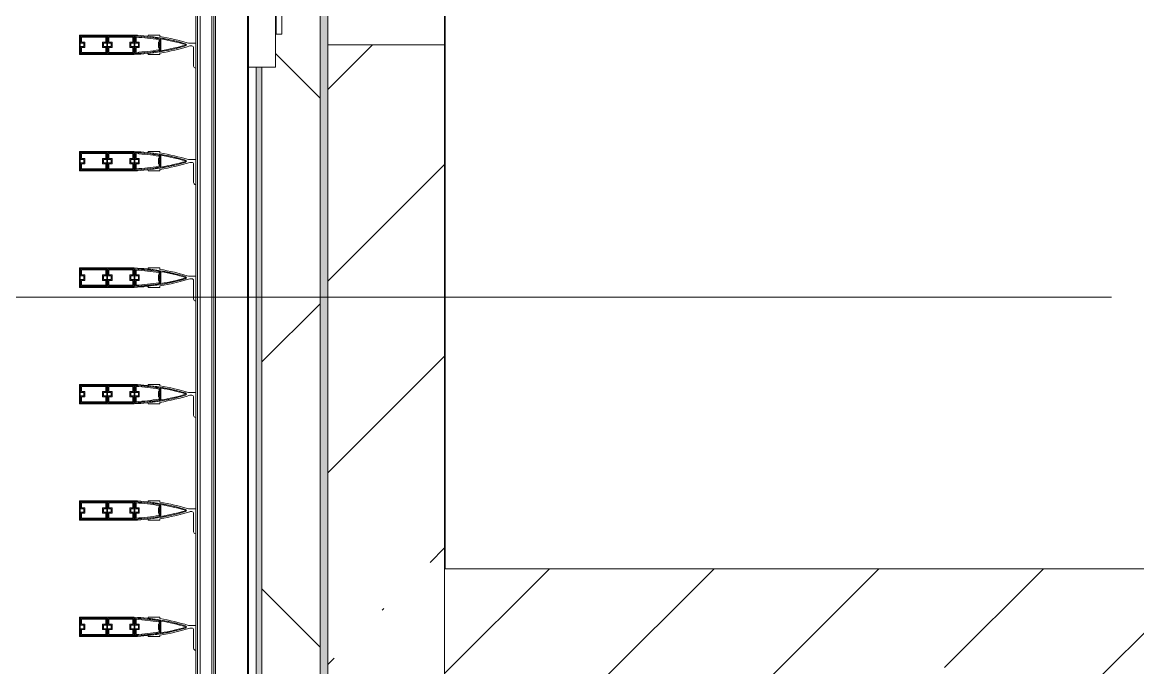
# Model space of a CAD drawing. Header units: millimetres. Extents: x 48966 to 155647, y -43515 to 26217.
# Drawn here: x 56244 to 59117, y 5162 to 6825 of the extents above; entities that cross this region are included whole.
import ezdxf

# ---------------------------------------------------------------- set-up
doc = ezdxf.new("R2010")
doc.units = ezdxf.units.MM
doc.linetypes.add('Осевые', pattern=[6350, 1270, -952.5, 3175, -952.5])
doc.linetypes.add('Сверху', pattern=[793.75, 476.25, -317.5])
for name, color, linetype, lineweight in [('Каркас_Импост', 7, 'Continuous', 9), ('Контуры', 7, 'Continuous', 9), ('Обобщенные модели', 7, 'Continuous', 9), ('Обобщенные модели-1', 7, 'Continuous', 18), ('Общие ребра', 7, 'Continuous', 9), ('Окна', 7, 'Continuous', 9), ('Окна-2', 7, 'Сверху', 9), ('Оси-2', 7, 'Осевые', 9), ('Перекрытия', 7, 'Continuous', 9), ('Стены', 7, 'Continuous', 9), ('Стены-1', 7, 'Continuous', 18), ('Штриховка разреза-1', 7, 'Continuous', 9)]:
    doc.layers.add(name, color=color, linetype=linetype, lineweight=lineweight)
doc.layers.add('Окна-1', color=7, linetype='Continuous', lineweight=9, true_color=0x804000)
pattern_1 = [(0, (0, 0), (812.8, 203.2), [67.056, -542.544, 67.056, -542.544, -3251.2]), (0, (0, 0), (812.8, 203.2), [-1219.2, 67.056, -1152.144, 67.056, -542.544, -1422.4]), (0, (0, 0), (812.8, 203.2), [-3048, 67.056, -339.344, 67.056, -948.944]), (120, (304.8, 101.6), (-582.37636, 602.30545), [67.056, -542.544, 67.056, -542.544, -3251.2]), (120, (304.8, 101.6), (-582.37636, 602.30545), [-1219.2, 67.056, -1152.144, 67.056, -542.544, -1422.4]), (120, (304.8, 101.6), (-582.37636, 602.30545), [-3048, 67.056, -339.344, 67.056, -948.944]), (240, (406.4, 508), (-230.42364, -805.50545), [67.056, -542.544, 67.056, -542.544, -3251.2]), (240, (406.4, 508), (-230.42364, -805.50545), [-1219.2, 67.056, -1152.144, 67.056, -542.544, -1422.4]), (240, (406.4, 508), (-230.42364, -805.50545), [-3048, 67.056, -339.344, 67.056, -948.944])]

# ---------------------------------------------------------------- blocks, each defined once
blk = doc.blocks.new('Обвязочная балка 1 - Обвязочная балка 1-1451838-План 5-го этажа на отм_ _12_600')
at = {"layer": 'Обобщенные модели'}
for p, q in [((56702.6, 20067.1), (56702.5, -21690.9)), ((56732.4, -21690.9), (56732.5, 20067.1))]:
    blk.add_line(p, q, dxfattribs=at)
at = {"layer": 'Обобщенные модели-1'}
for p, q in [((56691.7, 20067.1), (56691.6, -21690.9)), ((56695.6, -21690.9), (56695.7, 20067.1)), ((56737.7, 20067.1), (56737.6, -21690.9)), ((56741.6, -21690.9), (56741.7, 20067.1))]:
    blk.add_line(p, q, dxfattribs=at)
blk = doc.blocks.new('Профиль ламели239 - Профиль ламели-1518645-План 5-го этажа на отм_ _12_600')
at = {"layer": 'Обобщенные модели-1'}
for p, q in [((64006.9, 24507.1), (64006.9, 24366.2)), ((64056.9, 24507.1), (64006.9, 24507.1)), ((64009.1, 24436.5), (64009.1, 24504.9)), ((64009.1, 24504.9), (64054.7, 24504.9)), ((64027.4, 24504.4), (64009.6, 24504.4)), ((64009.6, 24504.4), (64009.6, 24437)), ((64012.1, 24439.5), (64012.1, 24501.9)), ((64012.1, 24501.9), (64024.9, 24501.9)), ((64024.9, 24501.9), (64024.9, 24493.5)), ((64027.4, 24496), (64027.4, 24504.4)), ((64054.2, 24504.4), (64036.3, 24504.4)), ((64036.3, 24504.4), (64036.3, 24496)), ((64038.8, 24493.5), (64038.8, 24501.9)), ((64038.8, 24501.9), (64051.7, 24501.9)), ((64051.7, 24501.9), (64051.7, 24439.5)), ((64054.2, 24437), (64054.2, 24504.4)), ((64054.7, 24504.9), (64054.7, 24436.5)), ((64056.9, 24366.2), (64056.9, 24507.1)), ((64024.9, 24493.5), (64038.8, 24493.5)), ((64036.3, 24496), (64027.4, 24496)), ((64038.8, 24447.9), (64024.9, 24447.9)), ((64024.9, 24447.9), (64024.9, 24439.5)), ((64027.4, 24437), (64027.4, 24445.4)), ((64027.4, 24445.4), (64036.3, 24445.4)), ((64036.3, 24445.4), (64036.3, 24437)), ((64038.8, 24439.5), (64038.8, 24447.9)), ((64054.7, 24436.5), (64009.1, 24436.5)), ((64009.1, 24434.6), (64054.7, 24434.6)), ((64009.1, 24366.2), (64009.1, 24434.6)), ((64009.6, 24437), (64027.4, 24437)), ((64027.4, 24434.1), (64009.6, 24434.1)), ((64009.6, 24434.1), (64009.6, 24366.7)), ((64024.9, 24439.5), (64012.1, 24439.5)), ((64012.1, 24369.2), (64012.1, 24431.6)), ((64012.1, 24431.6), (64024.9, 24431.6)), ((64024.9, 24431.6), (64024.9, 24423.2)), ((64024.9, 24423.2), (64038.8, 24423.2)), ((64027.4, 24425.7), (64027.4, 24434.1)), ((64036.3, 24425.7), (64027.4, 24425.7)), ((64036.3, 24437), (64054.2, 24437)), ((64054.2, 24434.1), (64036.3, 24434.1)), ((64036.3, 24434.1), (64036.3, 24425.7)), ((64051.7, 24439.5), (64038.8, 24439.5)), ((64038.8, 24423.2), (64038.8, 24431.6)), ((64038.8, 24431.6), (64051.7, 24431.6)), ((64051.7, 24431.6), (64051.7, 24369.2)), ((64054.2, 24366.7), (64054.2, 24434.1)), ((64054.7, 24434.6), (64054.7, 24366.2)), ((64054.7, 24366.2), (64009.1, 24366.2)), ((64009.1, 24364.3), (64054.6, 24364.3)), ((64009.6, 24366.7), (64027.4, 24366.7)), ((64027.4, 24363.8), (64009.6, 24363.8)), ((64024.9, 24369.2), (64012.1, 24369.2)), ((64012.2, 24361.3), (64024.9, 24361.3)), ((64038.8, 24377.6), (64024.9, 24377.6)), ((64024.9, 24377.6), (64024.9, 24369.2)), ((64024.9, 24361.3), (64024.9, 24352.9)), ((64027.4, 24366.7), (64027.4, 24375.1)), ((64027.4, 24375.1), (64036.3, 24375.1)), ((64027.4, 24355.4), (64027.4, 24363.8)), ((64036.3, 24375.1), (64036.3, 24366.7)), ((64036.3, 24366.7), (64054.2, 24366.7)), ((64054.2, 24363.8), (64036.3, 24363.8)), ((64036.3, 24363.8), (64036.3, 24355.4)), ((64038.8, 24369.2), (64038.8, 24377.6)), ((64051.7, 24369.2), (64038.8, 24369.2)), ((64038.8, 24352.9), (64038.8, 24361.3)), ((64038.8, 24361.3), (64051.5, 24361.3)), ((64009.8, 24330.1), (64006.9, 24330.1)), ((64006.9, 24330.1), (64006.9, 24299.7)), ((64024.9, 24352.9), (64038.8, 24352.9)), ((64036.3, 24355.4), (64027.4, 24355.4)), ((64056.8, 24330.1), (64053.9, 24330.1)), ((64056.8, 24299.7), (64056.8, 24330.1)), ((64006.9, 24299.7), (64010.5, 24299.7)), ((64047.4, 24299.2), (64016.3, 24299.2)), ((64016.8, 24299.7), (64027.4, 24299.7)), ((64024.9, 24302.2), (64018.9, 24302.2)), ((64038.8, 24303.5), (64024.9, 24303.5)), ((64024.9, 24303.5), (64024.9, 24302.2)), ((64027.4, 24299.7), (64027.4, 24301)), ((64027.4, 24301), (64036.3, 24301)), ((64036.3, 24301), (64036.3, 24299.7)), ((64036.3, 24299.7), (64046.9, 24299.7)), ((64038.8, 24302.2), (64038.8, 24303.5)), ((64044.8, 24302.2), (64038.8, 24302.2)), ((64053.2, 24299.7), (64056.8, 24299.7)), ((64016.6, 24297.3), (64047.1, 24297.3)), ((64023.9, 24213.1), (63976.9, 24213.1)), ((64028.9, 24223), (64028.9, 24218.1)), ((64035.9, 24207.1), (64035.9, 24226.3)), ((63971.9, 24208.1), (63971.9, 24207.1)), ((63971.9, 24207.1), (64035.9, 24207.1))]:
    blk.add_line(p, q, dxfattribs=at)
for centre, radius, start, end in [((64580.6, 24394.6), 574.5, 182.8338, 196.2258), ((64580.7, 24394.3), 572.3, 183.0109, 189.5715), ((64580.4, 24395.9), 571.8, 183.2193, 189.6867), ((64580.5, 24395.6), 569.3, 183.4571, 189.4457), ((63483.1, 24394.6), 574.5, 343.7742, 357.1662), ((63483.2, 24395.6), 569.3, 350.5543, 356.5429), ((63483.3, 24395.9), 571.8, 350.3133, 356.7807), ((63483, 24394.3), 572.3, 350.4285, 356.9891), ((64580.6, 24394.6), 574.5, 186.4465, 196.2576), ((63483.1, 24394.6), 574.5, 343.7424, 353.5535), ((64577.1, 24394.6), 574.5, 189.5084, 197.3712), ((63486.6, 24394.6), 574.5, 342.9661, 350.4916), ((64549, 24386.8), 539.8, 189.5428, 196.4344), ((63514.7, 24386.8), 539.8, 343.5656, 350.4572), ((63976.9, 24208.1), 5, 90, 180), ((64023.9, 24218.1), 5, 270, 0), ((64031.9, 24235.1), 3, 200, 340), ((64031.9, 24234.5), 2.84, 196.2576, 343.7424), ((64031.9, 24234.2), 0.645, 196.4344, 343.5656)]:
    blk.add_arc(centre, radius, start, end, dxfattribs=at)
blk = doc.blocks.new('Профиль ламели240 - Профиль ламели-1518909-План 5-го этажа на отм_ _12_600')
at = {"layer": 'Обобщенные модели-1'}
for p, q in [((64006.9, 24507.1), (64006.9, 24366.2)), ((64056.9, 24507.1), (64006.9, 24507.1)), ((64009.1, 24436.5), (64009.1, 24504.9)), ((64009.1, 24504.9), (64054.7, 24504.9)), ((64027.4, 24504.4), (64009.6, 24504.4)), ((64009.6, 24504.4), (64009.6, 24437)), ((64012.1, 24439.5), (64012.1, 24501.9)), ((64012.1, 24501.9), (64024.9, 24501.9)), ((64024.9, 24501.9), (64024.9, 24493.5)), ((64027.4, 24496), (64027.4, 24504.4)), ((64054.2, 24504.4), (64036.3, 24504.4)), ((64036.3, 24504.4), (64036.3, 24496)), ((64038.8, 24493.5), (64038.8, 24501.9)), ((64038.8, 24501.9), (64051.7, 24501.9)), ((64051.7, 24501.9), (64051.7, 24439.5)), ((64054.2, 24437), (64054.2, 24504.4)), ((64054.7, 24504.9), (64054.7, 24436.5)), ((64056.9, 24366.2), (64056.9, 24507.1)), ((64024.9, 24493.5), (64038.8, 24493.5)), ((64036.3, 24496), (64027.4, 24496)), ((64038.8, 24447.9), (64024.9, 24447.9)), ((64024.9, 24447.9), (64024.9, 24439.5)), ((64027.4, 24437), (64027.4, 24445.4)), ((64027.4, 24445.4), (64036.3, 24445.4)), ((64036.3, 24445.4), (64036.3, 24437)), ((64038.8, 24439.5), (64038.8, 24447.9)), ((64054.7, 24436.5), (64009.1, 24436.5)), ((64009.1, 24434.6), (64054.7, 24434.6)), ((64009.1, 24366.2), (64009.1, 24434.6)), ((64009.6, 24437), (64027.4, 24437)), ((64027.4, 24434.1), (64009.6, 24434.1)), ((64009.6, 24434.1), (64009.6, 24366.7)), ((64024.9, 24439.5), (64012.1, 24439.5)), ((64012.1, 24369.2), (64012.1, 24431.6)), ((64012.1, 24431.6), (64024.9, 24431.6)), ((64024.9, 24431.6), (64024.9, 24423.2)), ((64024.9, 24423.2), (64038.8, 24423.2)), ((64027.4, 24425.7), (64027.4, 24434.1)), ((64036.3, 24425.7), (64027.4, 24425.7)), ((64036.3, 24437), (64054.2, 24437)), ((64054.2, 24434.1), (64036.3, 24434.1)), ((64036.3, 24434.1), (64036.3, 24425.7)), ((64051.7, 24439.5), (64038.8, 24439.5)), ((64038.8, 24423.2), (64038.8, 24431.6)), ((64038.8, 24431.6), (64051.7, 24431.6)), ((64051.7, 24431.6), (64051.7, 24369.2)), ((64054.2, 24366.7), (64054.2, 24434.1)), ((64054.7, 24434.6), (64054.7, 24366.2)), ((64054.7, 24366.2), (64009.1, 24366.2)), ((64009.1, 24364.3), (64054.6, 24364.3)), ((64009.6, 24366.7), (64027.4, 24366.7)), ((64027.4, 24363.8), (64009.6, 24363.8)), ((64024.9, 24369.2), (64012.1, 24369.2)), ((64012.2, 24361.3), (64024.9, 24361.3)), ((64038.8, 24377.6), (64024.9, 24377.6)), ((64024.9, 24377.6), (64024.9, 24369.2)), ((64024.9, 24361.3), (64024.9, 24352.9)), ((64027.4, 24366.7), (64027.4, 24375.1)), ((64027.4, 24375.1), (64036.3, 24375.1)), ((64027.4, 24355.4), (64027.4, 24363.8)), ((64036.3, 24375.1), (64036.3, 24366.7)), ((64036.3, 24366.7), (64054.2, 24366.7)), ((64054.2, 24363.8), (64036.3, 24363.8)), ((64036.3, 24363.8), (64036.3, 24355.4)), ((64038.8, 24369.2), (64038.8, 24377.6)), ((64051.7, 24369.2), (64038.8, 24369.2)), ((64038.8, 24352.9), (64038.8, 24361.3)), ((64038.8, 24361.3), (64051.5, 24361.3)), ((64009.8, 24330.1), (64006.9, 24330.1)), ((64006.9, 24330.1), (64006.9, 24299.7)), ((64024.9, 24352.9), (64038.8, 24352.9)), ((64036.3, 24355.4), (64027.4, 24355.4)), ((64056.8, 24330.1), (64053.9, 24330.1)), ((64056.8, 24299.7), (64056.8, 24330.1)), ((64006.9, 24299.7), (64010.5, 24299.7)), ((64047.4, 24299.2), (64016.3, 24299.2)), ((64016.8, 24299.7), (64027.4, 24299.7)), ((64024.9, 24302.2), (64018.9, 24302.2)), ((64038.8, 24303.5), (64024.9, 24303.5)), ((64024.9, 24303.5), (64024.9, 24302.2)), ((64027.4, 24299.7), (64027.4, 24301)), ((64027.4, 24301), (64036.3, 24301)), ((64036.3, 24301), (64036.3, 24299.7)), ((64036.3, 24299.7), (64046.9, 24299.7)), ((64038.8, 24302.2), (64038.8, 24303.5)), ((64044.8, 24302.2), (64038.8, 24302.2)), ((64053.2, 24299.7), (64056.8, 24299.7)), ((64016.6, 24297.3), (64047.1, 24297.3)), ((64023.9, 24213.1), (63976.9, 24213.1)), ((64028.9, 24223), (64028.9, 24218.1)), ((64035.9, 24207.1), (64035.9, 24226.3)), ((63971.9, 24208.1), (63971.9, 24207.1)), ((63971.9, 24207.1), (64035.9, 24207.1))]:
    blk.add_line(p, q, dxfattribs=at)
for centre, radius, start, end in [((64580.6, 24394.6), 574.5, 182.8338, 196.2258), ((64580.7, 24394.3), 572.3, 183.0109, 189.5715), ((64580.4, 24395.9), 571.8, 183.2193, 189.6867), ((64580.5, 24395.6), 569.3, 183.4571, 189.4457), ((63483.1, 24394.6), 574.5, 343.7742, 357.1662), ((63483.2, 24395.6), 569.3, 350.5543, 356.5429), ((63483.3, 24395.9), 571.8, 350.3133, 356.7807), ((63483, 24394.3), 572.3, 350.4285, 356.9891), ((64580.6, 24394.6), 574.5, 186.4465, 196.2576), ((63483.1, 24394.6), 574.5, 343.7424, 353.5535), ((64577.1, 24394.6), 574.5, 189.5084, 197.3712), ((63486.6, 24394.6), 574.5, 342.9661, 350.4916), ((64549, 24386.8), 539.8, 189.5428, 196.4344), ((63514.7, 24386.8), 539.8, 343.5656, 350.4572), ((63976.9, 24208.1), 5, 90, 180), ((64023.9, 24218.1), 5, 270, 0), ((64031.9, 24235.1), 3, 200, 340), ((64031.9, 24234.5), 2.84, 196.2576, 343.7424), ((64031.9, 24234.2), 0.645, 196.4344, 343.5656)]:
    blk.add_arc(centre, radius, start, end, dxfattribs=at)
blk = doc.blocks.new('Профиль ламели241 - Профиль ламели-1519173-План 5-го этажа на отм_ _12_600')
at = {"layer": 'Обобщенные модели-1'}
for p, q in [((64006.9, 24507.1), (64006.9, 24366.2)), ((64056.9, 24507.1), (64006.9, 24507.1)), ((64009.1, 24436.5), (64009.1, 24504.9)), ((64009.1, 24504.9), (64054.7, 24504.9)), ((64027.4, 24504.4), (64009.6, 24504.4)), ((64009.6, 24504.4), (64009.6, 24437)), ((64012.1, 24439.5), (64012.1, 24501.9)), ((64012.1, 24501.9), (64024.9, 24501.9)), ((64024.9, 24501.9), (64024.9, 24493.5)), ((64027.4, 24496), (64027.4, 24504.4)), ((64054.2, 24504.4), (64036.3, 24504.4)), ((64036.3, 24504.4), (64036.3, 24496)), ((64038.8, 24493.5), (64038.8, 24501.9)), ((64038.8, 24501.9), (64051.7, 24501.9)), ((64051.7, 24501.9), (64051.7, 24439.5)), ((64054.2, 24437), (64054.2, 24504.4)), ((64054.7, 24504.9), (64054.7, 24436.5)), ((64056.9, 24366.2), (64056.9, 24507.1)), ((64024.9, 24493.5), (64038.8, 24493.5)), ((64036.3, 24496), (64027.4, 24496)), ((64038.8, 24447.9), (64024.9, 24447.9)), ((64024.9, 24447.9), (64024.9, 24439.5)), ((64027.4, 24437), (64027.4, 24445.4)), ((64027.4, 24445.4), (64036.3, 24445.4)), ((64036.3, 24445.4), (64036.3, 24437)), ((64038.8, 24439.5), (64038.8, 24447.9)), ((64054.7, 24436.5), (64009.1, 24436.5)), ((64009.1, 24434.6), (64054.7, 24434.6)), ((64009.1, 24366.2), (64009.1, 24434.6)), ((64009.6, 24437), (64027.4, 24437)), ((64027.4, 24434.1), (64009.6, 24434.1)), ((64009.6, 24434.1), (64009.6, 24366.7)), ((64024.9, 24439.5), (64012.1, 24439.5)), ((64012.1, 24369.2), (64012.1, 24431.6)), ((64012.1, 24431.6), (64024.9, 24431.6)), ((64024.9, 24431.6), (64024.9, 24423.2)), ((64024.9, 24423.2), (64038.8, 24423.2)), ((64027.4, 24425.7), (64027.4, 24434.1)), ((64036.3, 24425.7), (64027.4, 24425.7)), ((64036.3, 24437), (64054.2, 24437)), ((64054.2, 24434.1), (64036.3, 24434.1)), ((64036.3, 24434.1), (64036.3, 24425.7)), ((64051.7, 24439.5), (64038.8, 24439.5)), ((64038.8, 24423.2), (64038.8, 24431.6)), ((64038.8, 24431.6), (64051.7, 24431.6)), ((64051.7, 24431.6), (64051.7, 24369.2)), ((64054.2, 24366.7), (64054.2, 24434.1)), ((64054.7, 24434.6), (64054.7, 24366.2)), ((64054.7, 24366.2), (64009.1, 24366.2)), ((64009.1, 24364.3), (64054.6, 24364.3)), ((64009.6, 24366.7), (64027.4, 24366.7)), ((64027.4, 24363.8), (64009.6, 24363.8)), ((64024.9, 24369.2), (64012.1, 24369.2)), ((64012.2, 24361.3), (64024.9, 24361.3)), ((64038.8, 24377.6), (64024.9, 24377.6)), ((64024.9, 24377.6), (64024.9, 24369.2)), ((64024.9, 24361.3), (64024.9, 24352.9)), ((64027.4, 24366.7), (64027.4, 24375.1)), ((64027.4, 24375.1), (64036.3, 24375.1)), ((64027.4, 24355.4), (64027.4, 24363.8)), ((64036.3, 24375.1), (64036.3, 24366.7)), ((64036.3, 24366.7), (64054.2, 24366.7)), ((64054.2, 24363.8), (64036.3, 24363.8)), ((64036.3, 24363.8), (64036.3, 24355.4)), ((64038.8, 24369.2), (64038.8, 24377.6)), ((64051.7, 24369.2), (64038.8, 24369.2)), ((64038.8, 24352.9), (64038.8, 24361.3)), ((64038.8, 24361.3), (64051.5, 24361.3)), ((64009.8, 24330.1), (64006.9, 24330.1)), ((64006.9, 24330.1), (64006.9, 24299.7)), ((64024.9, 24352.9), (64038.8, 24352.9)), ((64036.3, 24355.4), (64027.4, 24355.4)), ((64056.8, 24330.1), (64053.9, 24330.1)), ((64056.8, 24299.7), (64056.8, 24330.1)), ((64006.9, 24299.7), (64010.5, 24299.7)), ((64047.4, 24299.2), (64016.3, 24299.2)), ((64016.8, 24299.7), (64027.4, 24299.7)), ((64024.9, 24302.2), (64018.9, 24302.2)), ((64038.8, 24303.5), (64024.9, 24303.5)), ((64024.9, 24303.5), (64024.9, 24302.2)), ((64027.4, 24299.7), (64027.4, 24301)), ((64027.4, 24301), (64036.3, 24301)), ((64036.3, 24301), (64036.3, 24299.7)), ((64036.3, 24299.7), (64046.9, 24299.7)), ((64038.8, 24302.2), (64038.8, 24303.5)), ((64044.8, 24302.2), (64038.8, 24302.2)), ((64053.2, 24299.7), (64056.8, 24299.7)), ((64016.6, 24297.3), (64047.1, 24297.3)), ((64023.9, 24213.1), (63976.9, 24213.1)), ((64028.9, 24223), (64028.9, 24218.1)), ((64035.9, 24207.1), (64035.9, 24226.3)), ((63971.9, 24208.1), (63971.9, 24207.1)), ((63971.9, 24207.1), (64035.9, 24207.1))]:
    blk.add_line(p, q, dxfattribs=at)
for centre, radius, start, end in [((64580.6, 24394.6), 574.5, 182.8338, 196.2258), ((64580.7, 24394.3), 572.3, 183.0109, 189.5715), ((64580.4, 24395.9), 571.8, 183.2193, 189.6867), ((64580.5, 24395.6), 569.3, 183.4571, 189.4457), ((63483.1, 24394.6), 574.5, 343.7742, 357.1662), ((63483.2, 24395.6), 569.3, 350.5543, 356.5429), ((63483.3, 24395.9), 571.8, 350.3133, 356.7807), ((63483, 24394.3), 572.3, 350.4285, 356.9891), ((64580.6, 24394.6), 574.5, 186.4465, 196.2576), ((63483.1, 24394.6), 574.5, 343.7424, 353.5535), ((64577.1, 24394.6), 574.5, 189.5084, 197.3712), ((63486.6, 24394.6), 574.5, 342.9661, 350.4916), ((64549, 24386.8), 539.8, 189.5428, 196.4344), ((63514.7, 24386.8), 539.8, 343.5656, 350.4572), ((63976.9, 24208.1), 5, 90, 180), ((64023.9, 24218.1), 5, 270, 0), ((64031.9, 24235.1), 3, 200, 340), ((64031.9, 24234.5), 2.84, 196.2576, 343.7424), ((64031.9, 24234.2), 0.645, 196.4344, 343.5656)]:
    blk.add_arc(centre, radius, start, end, dxfattribs=at)
blk = doc.blocks.new('Профиль ламели242 - Профиль ламели-1519437-План 5-го этажа на отм_ _12_600')
at = {"layer": 'Обобщенные модели-1'}
for p, q in [((64006.9, 24507.1), (64006.9, 24366.2)), ((64056.9, 24507.1), (64006.9, 24507.1)), ((64009.1, 24436.5), (64009.1, 24504.9)), ((64009.1, 24504.9), (64054.7, 24504.9)), ((64027.4, 24504.4), (64009.6, 24504.4)), ((64009.6, 24504.4), (64009.6, 24437)), ((64012.1, 24439.5), (64012.1, 24501.9)), ((64012.1, 24501.9), (64024.9, 24501.9)), ((64024.9, 24501.9), (64024.9, 24493.5)), ((64027.4, 24496), (64027.4, 24504.4)), ((64054.2, 24504.4), (64036.3, 24504.4)), ((64036.3, 24504.4), (64036.3, 24496)), ((64038.8, 24493.5), (64038.8, 24501.9)), ((64038.8, 24501.9), (64051.7, 24501.9)), ((64051.7, 24501.9), (64051.7, 24439.5)), ((64054.2, 24437), (64054.2, 24504.4)), ((64054.7, 24504.9), (64054.7, 24436.5)), ((64056.9, 24366.2), (64056.9, 24507.1)), ((64024.9, 24493.5), (64038.8, 24493.5)), ((64036.3, 24496), (64027.4, 24496)), ((64038.8, 24447.9), (64024.9, 24447.9)), ((64024.9, 24447.9), (64024.9, 24439.5)), ((64027.4, 24437), (64027.4, 24445.4)), ((64027.4, 24445.4), (64036.3, 24445.4)), ((64036.3, 24445.4), (64036.3, 24437)), ((64038.8, 24439.5), (64038.8, 24447.9)), ((64054.7, 24436.5), (64009.1, 24436.5)), ((64009.1, 24434.6), (64054.7, 24434.6)), ((64009.1, 24366.2), (64009.1, 24434.6)), ((64009.6, 24437), (64027.4, 24437)), ((64027.4, 24434.1), (64009.6, 24434.1)), ((64009.6, 24434.1), (64009.6, 24366.7)), ((64024.9, 24439.5), (64012.1, 24439.5)), ((64012.1, 24369.2), (64012.1, 24431.6)), ((64012.1, 24431.6), (64024.9, 24431.6)), ((64024.9, 24431.6), (64024.9, 24423.2)), ((64024.9, 24423.2), (64038.8, 24423.2)), ((64027.4, 24425.7), (64027.4, 24434.1)), ((64036.3, 24425.7), (64027.4, 24425.7)), ((64036.3, 24437), (64054.2, 24437)), ((64054.2, 24434.1), (64036.3, 24434.1)), ((64036.3, 24434.1), (64036.3, 24425.7)), ((64051.7, 24439.5), (64038.8, 24439.5)), ((64038.8, 24423.2), (64038.8, 24431.6)), ((64038.8, 24431.6), (64051.7, 24431.6)), ((64051.7, 24431.6), (64051.7, 24369.2)), ((64054.2, 24366.7), (64054.2, 24434.1)), ((64054.7, 24434.6), (64054.7, 24366.2)), ((64054.7, 24366.2), (64009.1, 24366.2)), ((64009.1, 24364.3), (64054.6, 24364.3)), ((64009.6, 24366.7), (64027.4, 24366.7)), ((64027.4, 24363.8), (64009.6, 24363.8)), ((64024.9, 24369.2), (64012.1, 24369.2)), ((64012.2, 24361.3), (64024.9, 24361.3)), ((64038.8, 24377.6), (64024.9, 24377.6)), ((64024.9, 24377.6), (64024.9, 24369.2)), ((64024.9, 24361.3), (64024.9, 24352.9)), ((64027.4, 24366.7), (64027.4, 24375.1)), ((64027.4, 24375.1), (64036.3, 24375.1)), ((64027.4, 24355.4), (64027.4, 24363.8)), ((64036.3, 24375.1), (64036.3, 24366.7)), ((64036.3, 24366.7), (64054.2, 24366.7)), ((64054.2, 24363.8), (64036.3, 24363.8)), ((64036.3, 24363.8), (64036.3, 24355.4)), ((64038.8, 24369.2), (64038.8, 24377.6)), ((64051.7, 24369.2), (64038.8, 24369.2)), ((64038.8, 24352.9), (64038.8, 24361.3)), ((64038.8, 24361.3), (64051.5, 24361.3)), ((64009.8, 24330.1), (64006.9, 24330.1)), ((64006.9, 24330.1), (64006.9, 24299.7)), ((64024.9, 24352.9), (64038.8, 24352.9)), ((64036.3, 24355.4), (64027.4, 24355.4)), ((64056.8, 24330.1), (64053.9, 24330.1)), ((64056.8, 24299.7), (64056.8, 24330.1)), ((64006.9, 24299.7), (64010.5, 24299.7)), ((64047.4, 24299.2), (64016.3, 24299.2)), ((64016.8, 24299.7), (64027.4, 24299.7)), ((64024.9, 24302.2), (64018.9, 24302.2)), ((64038.8, 24303.5), (64024.9, 24303.5)), ((64024.9, 24303.5), (64024.9, 24302.2)), ((64027.4, 24299.7), (64027.4, 24301)), ((64027.4, 24301), (64036.3, 24301)), ((64036.3, 24301), (64036.3, 24299.7)), ((64036.3, 24299.7), (64046.9, 24299.7)), ((64038.8, 24302.2), (64038.8, 24303.5)), ((64044.8, 24302.2), (64038.8, 24302.2)), ((64053.2, 24299.7), (64056.8, 24299.7)), ((64016.6, 24297.3), (64047.1, 24297.3)), ((64023.9, 24213.1), (63976.9, 24213.1)), ((64028.9, 24223), (64028.9, 24218.1)), ((64035.9, 24207.1), (64035.9, 24226.3)), ((63971.9, 24208.1), (63971.9, 24207.1)), ((63971.9, 24207.1), (64035.9, 24207.1))]:
    blk.add_line(p, q, dxfattribs=at)
for centre, radius, start, end in [((64580.6, 24394.6), 574.5, 182.8338, 196.2258), ((64580.7, 24394.3), 572.3, 183.0109, 189.5715), ((64580.4, 24395.9), 571.8, 183.2193, 189.6867), ((64580.5, 24395.6), 569.3, 183.4571, 189.4457), ((63483.1, 24394.6), 574.5, 343.7742, 357.1662), ((63483.2, 24395.6), 569.3, 350.5543, 356.5429), ((63483.3, 24395.9), 571.8, 350.3133, 356.7807), ((63483, 24394.3), 572.3, 350.4285, 356.9891), ((64580.6, 24394.6), 574.5, 186.4465, 196.2576), ((63483.1, 24394.6), 574.5, 343.7424, 353.5535), ((64577.1, 24394.6), 574.5, 189.5084, 197.3712), ((63486.6, 24394.6), 574.5, 342.9661, 350.4916), ((64549, 24386.8), 539.8, 189.5428, 196.4344), ((63514.7, 24386.8), 539.8, 343.5656, 350.4572), ((63976.9, 24208.1), 5, 90, 180), ((64023.9, 24218.1), 5, 270, 0), ((64031.9, 24235.1), 3, 200, 340), ((64031.9, 24234.5), 2.84, 196.2576, 343.7424), ((64031.9, 24234.2), 0.645, 196.4344, 343.5656)]:
    blk.add_arc(centre, radius, start, end, dxfattribs=at)
blk = doc.blocks.new('Профиль ламели243 - Профиль ламели-1519701-План 5-го этажа на отм_ _12_600')
at = {"layer": 'Обобщенные модели-1'}
for p, q in [((64006.9, 24507.1), (64006.9, 24366.2)), ((64056.9, 24507.1), (64006.9, 24507.1)), ((64009.1, 24436.5), (64009.1, 24504.9)), ((64009.1, 24504.9), (64054.7, 24504.9)), ((64027.4, 24504.4), (64009.6, 24504.4)), ((64009.6, 24504.4), (64009.6, 24437)), ((64012.1, 24439.5), (64012.1, 24501.9)), ((64012.1, 24501.9), (64024.9, 24501.9)), ((64024.9, 24501.9), (64024.9, 24493.5)), ((64027.4, 24496), (64027.4, 24504.4)), ((64054.2, 24504.4), (64036.3, 24504.4)), ((64036.3, 24504.4), (64036.3, 24496)), ((64038.8, 24493.5), (64038.8, 24501.9)), ((64038.8, 24501.9), (64051.7, 24501.9)), ((64051.7, 24501.9), (64051.7, 24439.5)), ((64054.2, 24437), (64054.2, 24504.4)), ((64054.7, 24504.9), (64054.7, 24436.5)), ((64056.9, 24366.2), (64056.9, 24507.1)), ((64024.9, 24493.5), (64038.8, 24493.5)), ((64036.3, 24496), (64027.4, 24496)), ((64038.8, 24447.9), (64024.9, 24447.9)), ((64024.9, 24447.9), (64024.9, 24439.5)), ((64027.4, 24437), (64027.4, 24445.4)), ((64027.4, 24445.4), (64036.3, 24445.4)), ((64036.3, 24445.4), (64036.3, 24437)), ((64038.8, 24439.5), (64038.8, 24447.9)), ((64054.7, 24436.5), (64009.1, 24436.5)), ((64009.1, 24434.6), (64054.7, 24434.6)), ((64009.1, 24366.2), (64009.1, 24434.6)), ((64009.6, 24437), (64027.4, 24437)), ((64027.4, 24434.1), (64009.6, 24434.1)), ((64009.6, 24434.1), (64009.6, 24366.7)), ((64024.9, 24439.5), (64012.1, 24439.5)), ((64012.1, 24369.2), (64012.1, 24431.6)), ((64012.1, 24431.6), (64024.9, 24431.6)), ((64024.9, 24431.6), (64024.9, 24423.2)), ((64024.9, 24423.2), (64038.8, 24423.2)), ((64027.4, 24425.7), (64027.4, 24434.1)), ((64036.3, 24425.7), (64027.4, 24425.7)), ((64036.3, 24437), (64054.2, 24437)), ((64054.2, 24434.1), (64036.3, 24434.1)), ((64036.3, 24434.1), (64036.3, 24425.7)), ((64051.7, 24439.5), (64038.8, 24439.5)), ((64038.8, 24423.2), (64038.8, 24431.6)), ((64038.8, 24431.6), (64051.7, 24431.6)), ((64051.7, 24431.6), (64051.7, 24369.2)), ((64054.2, 24366.7), (64054.2, 24434.1)), ((64054.7, 24434.6), (64054.7, 24366.2)), ((64054.7, 24366.2), (64009.1, 24366.2)), ((64009.1, 24364.3), (64054.6, 24364.3)), ((64009.6, 24366.7), (64027.4, 24366.7)), ((64027.4, 24363.8), (64009.6, 24363.8)), ((64024.9, 24369.2), (64012.1, 24369.2)), ((64012.2, 24361.3), (64024.9, 24361.3)), ((64038.8, 24377.6), (64024.9, 24377.6)), ((64024.9, 24377.6), (64024.9, 24369.2)), ((64024.9, 24361.3), (64024.9, 24352.9)), ((64027.4, 24366.7), (64027.4, 24375.1)), ((64027.4, 24375.1), (64036.3, 24375.1)), ((64027.4, 24355.4), (64027.4, 24363.8)), ((64036.3, 24375.1), (64036.3, 24366.7)), ((64036.3, 24366.7), (64054.2, 24366.7)), ((64054.2, 24363.8), (64036.3, 24363.8)), ((64036.3, 24363.8), (64036.3, 24355.4)), ((64038.8, 24369.2), (64038.8, 24377.6)), ((64051.7, 24369.2), (64038.8, 24369.2)), ((64038.8, 24352.9), (64038.8, 24361.3)), ((64038.8, 24361.3), (64051.5, 24361.3)), ((64009.8, 24330.1), (64006.9, 24330.1)), ((64006.9, 24330.1), (64006.9, 24299.7)), ((64024.9, 24352.9), (64038.8, 24352.9)), ((64036.3, 24355.4), (64027.4, 24355.4)), ((64056.8, 24330.1), (64053.9, 24330.1)), ((64056.8, 24299.7), (64056.8, 24330.1)), ((64006.9, 24299.7), (64010.5, 24299.7)), ((64047.4, 24299.2), (64016.3, 24299.2)), ((64016.8, 24299.7), (64027.4, 24299.7)), ((64024.9, 24302.2), (64018.9, 24302.2)), ((64038.8, 24303.5), (64024.9, 24303.5)), ((64024.9, 24303.5), (64024.9, 24302.2)), ((64027.4, 24299.7), (64027.4, 24301)), ((64027.4, 24301), (64036.3, 24301)), ((64036.3, 24301), (64036.3, 24299.7)), ((64036.3, 24299.7), (64046.9, 24299.7)), ((64038.8, 24302.2), (64038.8, 24303.5)), ((64044.8, 24302.2), (64038.8, 24302.2)), ((64053.2, 24299.7), (64056.8, 24299.7)), ((64016.6, 24297.3), (64047.1, 24297.3)), ((64023.9, 24213.1), (63976.9, 24213.1)), ((64028.9, 24223), (64028.9, 24218.1)), ((64035.9, 24207.1), (64035.9, 24226.3)), ((63971.9, 24208.1), (63971.9, 24207.1)), ((63971.9, 24207.1), (64035.9, 24207.1))]:
    blk.add_line(p, q, dxfattribs=at)
for centre, radius, start, end in [((64580.6, 24394.6), 574.5, 182.8338, 196.2258), ((64580.7, 24394.3), 572.3, 183.0109, 189.5715), ((64580.4, 24395.9), 571.8, 183.2193, 189.6867), ((64580.5, 24395.6), 569.3, 183.4571, 189.4457), ((63483.1, 24394.6), 574.5, 343.7742, 357.1662), ((63483.2, 24395.6), 569.3, 350.5543, 356.5429), ((63483.3, 24395.9), 571.8, 350.3133, 356.7807), ((63483, 24394.3), 572.3, 350.4285, 356.9891), ((64580.6, 24394.6), 574.5, 186.4465, 196.2576), ((63483.1, 24394.6), 574.5, 343.7424, 353.5535), ((64577.1, 24394.6), 574.5, 189.5084, 197.3712), ((63486.6, 24394.6), 574.5, 342.9661, 350.4916), ((64549, 24386.8), 539.8, 189.5428, 196.4344), ((63514.7, 24386.8), 539.8, 343.5656, 350.4572), ((63976.9, 24208.1), 5, 90, 180), ((64023.9, 24218.1), 5, 270, 0), ((64031.9, 24235.1), 3, 200, 340), ((64031.9, 24234.5), 2.84, 196.2576, 343.7424), ((64031.9, 24234.2), 0.645, 196.4344, 343.5656)]:
    blk.add_arc(centre, radius, start, end, dxfattribs=at)
blk = doc.blocks.new('Профиль ламели244 - Профиль ламели-1519965-План 5-го этажа на отм_ _12_600')
at = {"layer": 'Обобщенные модели-1'}
for p, q in [((64006.9, 24507.1), (64006.9, 24366.2)), ((64056.9, 24507.1), (64006.9, 24507.1)), ((64009.1, 24436.5), (64009.1, 24504.9)), ((64009.1, 24504.9), (64054.7, 24504.9)), ((64027.4, 24504.4), (64009.6, 24504.4)), ((64009.6, 24504.4), (64009.6, 24437)), ((64012.1, 24439.5), (64012.1, 24501.9)), ((64012.1, 24501.9), (64024.9, 24501.9)), ((64024.9, 24501.9), (64024.9, 24493.5)), ((64027.4, 24496), (64027.4, 24504.4)), ((64054.2, 24504.4), (64036.3, 24504.4)), ((64036.3, 24504.4), (64036.3, 24496)), ((64038.8, 24493.5), (64038.8, 24501.9)), ((64038.8, 24501.9), (64051.7, 24501.9)), ((64051.7, 24501.9), (64051.7, 24439.5)), ((64054.2, 24437), (64054.2, 24504.4)), ((64054.7, 24504.9), (64054.7, 24436.5)), ((64056.9, 24366.2), (64056.9, 24507.1)), ((64024.9, 24493.5), (64038.8, 24493.5)), ((64036.3, 24496), (64027.4, 24496)), ((64038.8, 24447.9), (64024.9, 24447.9)), ((64024.9, 24447.9), (64024.9, 24439.5)), ((64027.4, 24437), (64027.4, 24445.4)), ((64027.4, 24445.4), (64036.3, 24445.4)), ((64036.3, 24445.4), (64036.3, 24437)), ((64038.8, 24439.5), (64038.8, 24447.9)), ((64054.7, 24436.5), (64009.1, 24436.5)), ((64009.1, 24434.6), (64054.7, 24434.6)), ((64009.1, 24366.2), (64009.1, 24434.6)), ((64009.6, 24437), (64027.4, 24437)), ((64027.4, 24434.1), (64009.6, 24434.1)), ((64009.6, 24434.1), (64009.6, 24366.7)), ((64024.9, 24439.5), (64012.1, 24439.5)), ((64012.1, 24369.2), (64012.1, 24431.6)), ((64012.1, 24431.6), (64024.9, 24431.6)), ((64024.9, 24431.6), (64024.9, 24423.2)), ((64024.9, 24423.2), (64038.8, 24423.2)), ((64027.4, 24425.7), (64027.4, 24434.1)), ((64036.3, 24425.7), (64027.4, 24425.7)), ((64036.3, 24437), (64054.2, 24437)), ((64054.2, 24434.1), (64036.3, 24434.1)), ((64036.3, 24434.1), (64036.3, 24425.7)), ((64051.7, 24439.5), (64038.8, 24439.5)), ((64038.8, 24423.2), (64038.8, 24431.6)), ((64038.8, 24431.6), (64051.7, 24431.6)), ((64051.7, 24431.6), (64051.7, 24369.2)), ((64054.2, 24366.7), (64054.2, 24434.1)), ((64054.7, 24434.6), (64054.7, 24366.2)), ((64054.7, 24366.2), (64009.1, 24366.2)), ((64009.1, 24364.3), (64054.6, 24364.3)), ((64009.6, 24366.7), (64027.4, 24366.7)), ((64027.4, 24363.8), (64009.6, 24363.8)), ((64024.9, 24369.2), (64012.1, 24369.2)), ((64012.2, 24361.3), (64024.9, 24361.3)), ((64038.8, 24377.6), (64024.9, 24377.6)), ((64024.9, 24377.6), (64024.9, 24369.2)), ((64024.9, 24361.3), (64024.9, 24352.9)), ((64027.4, 24366.7), (64027.4, 24375.1)), ((64027.4, 24375.1), (64036.3, 24375.1)), ((64027.4, 24355.4), (64027.4, 24363.8)), ((64036.3, 24375.1), (64036.3, 24366.7)), ((64036.3, 24366.7), (64054.2, 24366.7)), ((64054.2, 24363.8), (64036.3, 24363.8)), ((64036.3, 24363.8), (64036.3, 24355.4)), ((64038.8, 24369.2), (64038.8, 24377.6)), ((64051.7, 24369.2), (64038.8, 24369.2)), ((64038.8, 24352.9), (64038.8, 24361.3)), ((64038.8, 24361.3), (64051.5, 24361.3)), ((64009.8, 24330.1), (64006.9, 24330.1)), ((64006.9, 24330.1), (64006.9, 24299.7)), ((64024.9, 24352.9), (64038.8, 24352.9)), ((64036.3, 24355.4), (64027.4, 24355.4)), ((64056.8, 24330.1), (64053.9, 24330.1)), ((64056.8, 24299.7), (64056.8, 24330.1)), ((64006.9, 24299.7), (64010.5, 24299.7)), ((64047.4, 24299.2), (64016.3, 24299.2)), ((64016.8, 24299.7), (64027.4, 24299.7)), ((64024.9, 24302.2), (64018.9, 24302.2)), ((64038.8, 24303.5), (64024.9, 24303.5)), ((64024.9, 24303.5), (64024.9, 24302.2)), ((64027.4, 24299.7), (64027.4, 24301)), ((64027.4, 24301), (64036.3, 24301)), ((64036.3, 24301), (64036.3, 24299.7)), ((64036.3, 24299.7), (64046.9, 24299.7)), ((64038.8, 24302.2), (64038.8, 24303.5)), ((64044.8, 24302.2), (64038.8, 24302.2)), ((64053.2, 24299.7), (64056.8, 24299.7)), ((64016.6, 24297.3), (64047.1, 24297.3)), ((64023.9, 24213.1), (63976.9, 24213.1)), ((64028.9, 24223), (64028.9, 24218.1)), ((64035.9, 24207.1), (64035.9, 24226.3)), ((63971.9, 24208.1), (63971.9, 24207.1)), ((63971.9, 24207.1), (64035.9, 24207.1))]:
    blk.add_line(p, q, dxfattribs=at)
for centre, radius, start, end in [((64580.6, 24394.6), 574.5, 182.8338, 196.2258), ((64580.7, 24394.3), 572.3, 183.0109, 189.5715), ((64580.4, 24395.9), 571.8, 183.2193, 189.6867), ((64580.5, 24395.6), 569.3, 183.4571, 189.4457), ((63483.1, 24394.6), 574.5, 343.7742, 357.1662), ((63483.2, 24395.6), 569.3, 350.5543, 356.5429), ((63483.3, 24395.9), 571.8, 350.3133, 356.7807), ((63483, 24394.3), 572.3, 350.4285, 356.9891), ((64580.6, 24394.6), 574.5, 186.4465, 196.2576), ((63483.1, 24394.6), 574.5, 343.7424, 353.5535), ((64577.1, 24394.6), 574.5, 189.5084, 197.3712), ((63486.6, 24394.6), 574.5, 342.9661, 350.4916), ((64549, 24386.8), 539.8, 189.5428, 196.4344), ((63514.7, 24386.8), 539.8, 343.5656, 350.4572), ((63976.9, 24208.1), 5, 90, 180), ((64023.9, 24218.1), 5, 270, 0), ((64031.9, 24235.1), 3, 200, 340), ((64031.9, 24234.5), 2.84, 196.2576, 343.7424), ((64031.9, 24234.2), 0.645, 196.4344, 343.5656)]:
    blk.add_arc(centre, radius, start, end, dxfattribs=at)
blk = doc.blocks.new('Окно 2-Распашное - Один переплет с многокамерным стеклопакетом - 30674-99 - ОК-9 1200-900-8276983-План 5-го этажа на отм_ _12_600')
at = {"layer": 'Каркас_Импост'}
for p, q in [((-550, 102.5), (550, 102.5)), ((-487, 102.5), (-41, 102.5)), ((41, 102.5), (487, 102.5)), ((550, 32.5), (-550, 32.5)), ((-515, 30.5), (-13, 30.5)), ((-515, 16.5), (-515, 30.5)), ((-495, 32.5), (-507, 32.5)), ((-33, 30.5), (-495, 30.5)), ((-21, 32.5), (-33, 32.5)), ((-13, 30.5), (-13, 16.5)), ((13, 30.5), (515, 30.5)), ((13, 16.5), (13, 30.5)), ((33, 32.5), (21, 32.5)), ((495, 30.5), (33, 30.5)), ((507, 32.5), (495, 32.5)), ((515, 30.5), (515, 16.5)), ((-13, 16.5), (-515, 16.5)), ((-438, 16.5), (-90, 16.5)), ((515, 16.5), (13, 16.5)), ((438, 16.5), (90, 16.5))]:
    blk.add_line(p, q, dxfattribs=at)
at = {"layer": 'Окна'}
for p, q in [((-487, 102.5), (-264, 102.5)), ((-264, 102.5), (-41, 102.5)), ((263.3, 102.5), (41, 102.5)), ((487, 102.5), (264, 102.5))]:
    blk.add_line(p, q, dxfattribs=at)
at = {"layer": 'Окна-1'}
for p, q in [((-600, 102.5), (600, 102.5)), ((-600, 32.5), (-600, 102.5)), ((-550, 102.5), (550, 102.5)), ((600, 102.5), (600, 32.5)), ((600, 32.5), (-600, 32.5)), ((-495, 32.5), (-550, 32.5)), ((33, 32.5), (-33, 32.5)), ((550, 32.5), (495, 32.5))]:
    blk.add_line(p, q, dxfattribs=at)
blk = doc.blocks.new('M_Окно-Квадратный проем - 1200 x 1800 mm-1814635-План 5-го этажа на отм_ _12_600')
at = {"layer": 'Окна'}
for p, q in [((-608.2, -150), (-608.2, 150)), ((591.8, 150), (591.8, -150))]:
    blk.add_line(p, q, dxfattribs=at)
at = {"layer": 'Окна-2'}
for p, q in [((-608.2, 150), (591.8, 150)), ((591.8, -150), (-608.2, -150))]:
    blk.add_line(p, q, dxfattribs=at)

msp = doc.modelspace()

# ---------------------------------------------------------------- hatches: boundary and pattern name
at = {"layer": 'Штриховка разреза-1'}
h = msp.add_hatch(dxfattribs=at)
h.set_pattern_fill('FP_8', color=256, style=0, pattern_type=2)
h.set_pattern_definition(pattern_1)
h.paths.add_polyline_path([(56861.6, -20890.5), (56861.6, -18490.5), (56846.6, -18490.5), (56846.6, -20890.5)], flags=0)
h.paths.add_polyline_path([(56846.6, -17290.5), (56861.6, -17290.5), (56861.6, -14890.5), (56846.6, -14890.5), (56846.6, -17038.1)], flags=0)
h.paths.add_polyline_path([(56861.6, -13690.5), (56861.6, -12490.5), (56846.6, -12490.5), (56846.6, -13690.5)], flags=0)
h.paths.add_polyline_path([(56846.6, -11290.5), (56861.6, -11290.5), (56861.6, -8890.5), (56846.6, -8890.5), (56846.6, -11022.1)], flags=0)
h.paths.add_polyline_path([(56861.6, -7690.5), (56861.6, -6490.5), (56846.6, -6490.5), (56846.6, -7690.5)], flags=0)
h.paths.add_polyline_path([(56861.6, -5290.5), (56861.6, -2890.5), (56846.6, -2890.5), (56846.6, -5290.5)], flags=0)
h.paths.add_polyline_path([(56861.6, -1690.5), (56861.6, -490.5), (56846.6, -490.5), (56846.6, -1690.5)], flags=0)
h.paths.add_polyline_path([(56846.6, 709.5), (56861.6, 709.5), (56861.6, 3109.5), (56846.6, 3109.5), (56846.6, 736.4)], flags=0)
h.paths.add_polyline_path([(56846.6, 4309.5), (56861.6, 4309.5), (56861.6, 6709.5), (56846.6, 6709.5), (56846.6, 4564.7)], flags=0)
h.paths.add_polyline_path([(56861.6, 7909.5), (56861.6, 9109.5), (56846.6, 9109.5), (56846.6, 7909.5), (56857.9, 7909.5)], flags=0)
h.paths.add_polyline_path([(56846.6, 10309.5), (56861.6, 10309.5), (56861.6, 13949.5), (56846.6, 13949.5), (56846.6, 10580.7)], flags=0)
h.paths.add_polyline_path([(56861.6, 15149.5), (56861.6, 17509.5), (56846.6, 17509.5), (56846.6, 15149.5)], flags=0)
h.paths.add_polyline_path([(56846.6, 18709.5), (56861.6, 18709.5), (56860.2, 19991), (56846.6, 19991), (56846.6, 18784.3)], flags=0)
h = msp.add_hatch(dxfattribs=at)
h.set_pattern_fill('FP_9', color=256, style=0, pattern_type=2)
h.set_pattern_definition([(45, (0, 0), (-707.107, 707.107), []), (135, (0, 0), (-707.107, -707.107), [])])
h.paths.add_polyline_path([(56896.6, -20890.5), (57011.6, -20890.5), (57011.6, -18490.5), (56861.6, -18490.5), (56861.6, -20890.5)], flags=0)
h.paths.add_polyline_path([(56896.6, -17290.5), (57011.6, -17290.5), (57011.6, -14890.5), (56861.6, -14890.5), (56861.6, -17290.5)], flags=0)
h.paths.add_polyline_path([(56896.6, -13690.5), (57011.6, -13690.5), (57011.6, -12490.5), (56861.6, -12490.5), (56861.6, -13690.5)], flags=0)
h.paths.add_polyline_path([(56896.6, -11290.5), (57011.6, -11290.5), (57011.6, -8890.5), (56861.6, -8890.5), (56861.6, -11290.5)], flags=0)
h.paths.add_polyline_path([(56896.6, -7690.5), (57011.6, -7690.5), (57011.6, -6490.5), (56861.6, -6490.5), (56861.6, -7690.5)], flags=0)
h.paths.add_polyline_path([(56896.6, -5290.5), (57011.6, -5290.5), (57011.6, -2890.5), (56861.6, -2890.5), (56861.6, -5290.5)], flags=0)
h.paths.add_polyline_path([(56861.6, -1690.5), (57011.6, -1690.5), (57011.6, -490.5), (56861.6, -490.5), (56861.6, -1451.2)], flags=0)
h.paths.add_polyline_path([(56896.6, 709.5), (57011.6, 709.5), (57011.6, 3109.5), (56861.6, 3109.5), (56861.6, 709.5)], flags=0)
h.paths.add_polyline_path([(56896.6, 4309.5), (57011.6, 4309.5), (57011.6, 9109.5), (56861.6, 9109.5), (56861.6, 7909.5), (56896.6, 7909.5), (56898.6, 7824.5), (56912.6, 7824.5), (56912.6, 7322.5), (56898.6, 7322.5), (56898.6, 7296.5), (56912.6, 7296.5), (56912.6, 6794.5), (56898.6, 6794.5), (56896.6, 6709.5), (56861.6, 6709.5), (56861.6, 4309.5)], flags=0)
h.paths.add_polyline_path([(56896.6, 10309.5), (57011.6, 10309.5), (57011.6, 13949.5), (56861.6, 13949.5), (56861.6, 10309.5)], flags=0)
h.paths.add_polyline_path([(56861.6, 15149.5), (57011.6, 15149.5), (57011.6, 17509.5), (56861.6, 17509.5), (56861.6, 15229.4)], flags=0)
h.paths.add_polyline_path([(56896.6, 18709.5), (57011.6, 18709.5), (57010.2, 19991), (56861.6, 19991), (56861.6, 18709.5)], flags=0)
h = msp.add_hatch(dxfattribs=at)
h.set_pattern_fill('FP_8', color=256, style=0, pattern_type=2)
h.set_pattern_definition(pattern_1)
h.paths.add_polyline_path([(57031.6, -20890.5), (57031.6, -18490.5), (57011.6, -18490.5), (57011.6, -20890.5)], flags=0)
h.paths.add_polyline_path([(57031.6, -17290.5), (57031.6, -14890.5), (57011.6, -14890.5), (57011.6, -17290.5)], flags=0)
h.paths.add_polyline_path([(57031.6, -13690.5), (57031.6, -12490.5), (57011.6, -12490.5), (57011.6, -13690.5)], flags=0)
h.paths.add_polyline_path([(57031.6, -11290.5), (57031.6, -8890.5), (57011.6, -8890.5), (57011.6, -11290.5)], flags=0)
h.paths.add_polyline_path([(57011.6, -7690.5), (57031.6, -7690.5), (57031.6, -6490.5), (57011.6, -6490.5), (57011.6, -7467.2)], flags=0)
h.paths.add_polyline_path([(57031.6, -5290.5), (57031.6, -2890.5), (57011.6, -2890.5), (57011.6, -5290.5)], flags=0)
h.paths.add_polyline_path([(57011.6, -1690.5), (57031.6, -1690.5), (57031.6, -490.5), (57011.6, -490.5), (57011.6, -1451.2)], flags=0)
h.paths.add_polyline_path([(57011.6, 709.5), (57031.6, 709.5), (57031.6, 3109.5), (57011.6, 3109.5), (57011.6, 736.4)], flags=0)
h.paths.add_polyline_path([(57031.6, 4309.5), (57031.6, 9109.5), (57011.6, 9109.5), (57011.6, 4309.5)], flags=0)
h.paths.add_polyline_path([(57011.6, 10309.5), (57031.6, 10309.5), (57031.6, 13949.5), (57011.6, 13949.5), (57011.6, 10580.7)], flags=0)
h.paths.add_polyline_path([(57031.6, 15149.5), (57031.6, 17509.5), (57011.6, 17509.5), (57011.6, 15149.5)], flags=0)
h.paths.add_polyline_path([(57031.6, 18709.5), (57030.2, 19991), (57011.6, 19991), (57011.6, 18709.5)], flags=0)
h = msp.add_hatch(dxfattribs=at)
h.set_pattern_fill('FP_6', color=256, style=0, pattern_type=2)
h.set_pattern_definition([(45, (0, 0), (-493.914, 493.914), []), (45, (493.9, 0), (-493.914, 493.914), [873.125, -174.625, 6.706, -167.919])])
h.paths.add_polyline_path([(57031.6, 5117.1), (57331.6, 5117.1), (57331.6, 6767.1), (57031.6, 6767.1), (57031.6, 5658.6)], flags=0)
h.paths.add_polyline_path([(57331.6, 7967.1), (57331.6, 8617.1), (57031.6, 8617.1), (57031.6, 7967.1)], flags=0)
h = msp.add_hatch(dxfattribs=at)
h.set_pattern_fill('FP_2', color=256, style=0, pattern_type=2)
h.set_pattern_definition([(45, (0, 0), (-424.264, 424.264), [600, -100, 20, -100]), (45, (0, 424), (-424.264, 424.264), [])])
h.paths.add_polyline_path([(71751.6, 5117.1), (72081.6, 5117.1), (72081.6, 5417.1), (65431.6, 5417.1), (65431.6, 5117.1), (71731.6, 5117.1)], flags=0)
h.paths.add_polyline_path([(63931.6, 5117.1), (63931.6, 5417.1), (57331.6, 5417.1), (57331.6, 5117.1), (63633.6, 5117.1)], flags=0)

# ---------------------------------------------------------------- linework, layer by layer
at = {"layer": 'Контуры'}
for p, q in [((57331.6, 8417.1), (57331.6, 5417.1)), ((57331.6, 8417.1), (57331.6, 5417.1)), ((57331.6, 8417.1), (57331.6, 5417.1)), ((57331.6, 8417.1), (57331.6, 5417.1)), ((57331.6, 8417.1), (57331.6, 5417.1)), ((57331.6, 8417.1), (57331.6, 5417.1)), ((57331.6, 5417.1), (59131.6, 5417.1)), ((57331.6, 5417.1), (59131.6, 5417.1)), ((57331.6, 5417.1), (59131.6, 5417.1)), ((57331.6, 5417.1), (59131.6, 5417.1)), ((57331.6, 5417.1), (59131.6, 5417.1)), ((57331.6, 5417.1), (59101.6, 5417.1)), ((61801.6, 5417.1), (59101.6, 5417.1))]:
    msp.add_line(p, q, dxfattribs=at)
at = {"layer": 'Общие ребра'}
for p, q in [((57011.6, 4309.5), (57011.6, 9109.5)), ((57331.6, 5417.1), (57331.6, 6767.1)), ((57331.6, 6767.1), (57331.6, 5417.1)), ((56846.6, 4309.5), (56846.6, 6709.5)), ((56861.6, 4309.5), (56861.6, 6709.5)), ((57331.6, 5417.1), (57331.6, 5117.1))]:
    msp.add_line(p, q, dxfattribs=at)
at = {"layer": 'Оси-2'}
for p, q in [((57331.6, 25417.1), (57331.6, -41737.8)), ((150171.6, 6117.1), (50565.6, 6117.1))]:
    msp.add_line(p, q, dxfattribs=at)
at = {"layer": 'Перекрытия'}
msp.add_line((63431.3, 5417.1), (57331.6, 5417.1), dxfattribs=at)
at = {"layer": 'Стены'}
for p, q in [((56824.1, -21673.3), (56824.1, 20877.7)), ((57031.6, 6767.1), (57031.6, 7967.1)), ((57333.6, 7967.1), (57333.6, 6767.1)), ((57331.6, 6767.1), (57031.6, 6767.1)), ((57333.6, 6767.1), (57331.6, 6767.1))]:
    msp.add_line(p, q, dxfattribs=at)
at = {"layer": 'Стены-1'}
for p, q in [((56826.6, 9109.5), (56826.6, 4309.5)), ((57031.6, 4309.5), (57031.6, 9109.5)), ((57331.6, 6767.1), (57031.6, 6767.1)), ((57031.6, 6767.1), (57031.6, 5117.1)), ((57333.6, 6767.1), (57331.6, 6767.1)), ((57333.6, 5417.1), (57333.6, 6767.1)), ((63431.6, 5417.1), (57331.6, 5417.1)), ((57331.6, 5417.1), (57333.6, 5417.1))]:
    msp.add_line(p, q, dxfattribs=at)

# ---------------------------------------------------------------- block references
at = {"layer": 'Обобщенные модели'}
msp.add_blockref('Обвязочная балка 1 - Обвязочная балка 1-1451838-План 5-го этажа на отм_ _12_600', (0, 0), dxfattribs=at)
at = {"layer": 'Обобщенные модели', "rotation": 90}
for name, p in [('Профиль ламели244 - Профиль ламели-1519965-План 5-го этажа на отм_ _12_600', (80898.7, -57264.7)), ('Профиль ламели243 - Профиль ламели-1519701-План 5-го этажа на отм_ _12_600', (80898.7, -57564.7)), ('Профиль ламели242 - Профиль ламели-1519437-План 5-го этажа на отм_ _12_600', (80898.7, -57864.7)), ('Профиль ламели241 - Профиль ламели-1519173-План 5-го этажа на отм_ _12_600', (80898.7, -58164.7)), ('Профиль ламели240 - Профиль ламели-1518909-План 5-го этажа на отм_ _12_600', (80898.7, -58464.7)), ('Профиль ламели239 - Профиль ламели-1518645-План 5-го этажа на отм_ _12_600', (80898.7, -58764.7))]:
    msp.add_blockref(name, p, dxfattribs=at)
at = {"layer": 'Окна'}
for name, p, rotation in [('M_Окно-Квадратный проем - 1200 x 1800 mm-1814635-План 5-го этажа на отм_ _12_600', (57181.6, 7375.3), 90), ('Окно 2-Распашное - Один переплет с многокамерным стеклопакетом - 30674-99 - ОК-9 1200-900-8276983-План 5-го этажа на отм_ _12_600', (56929.1, 7309.5), 89.99999999999991)]:
    msp.add_blockref(name, p, dxfattribs=dict(at, rotation=rotation))

doc.saveas('drawing.dxf')
